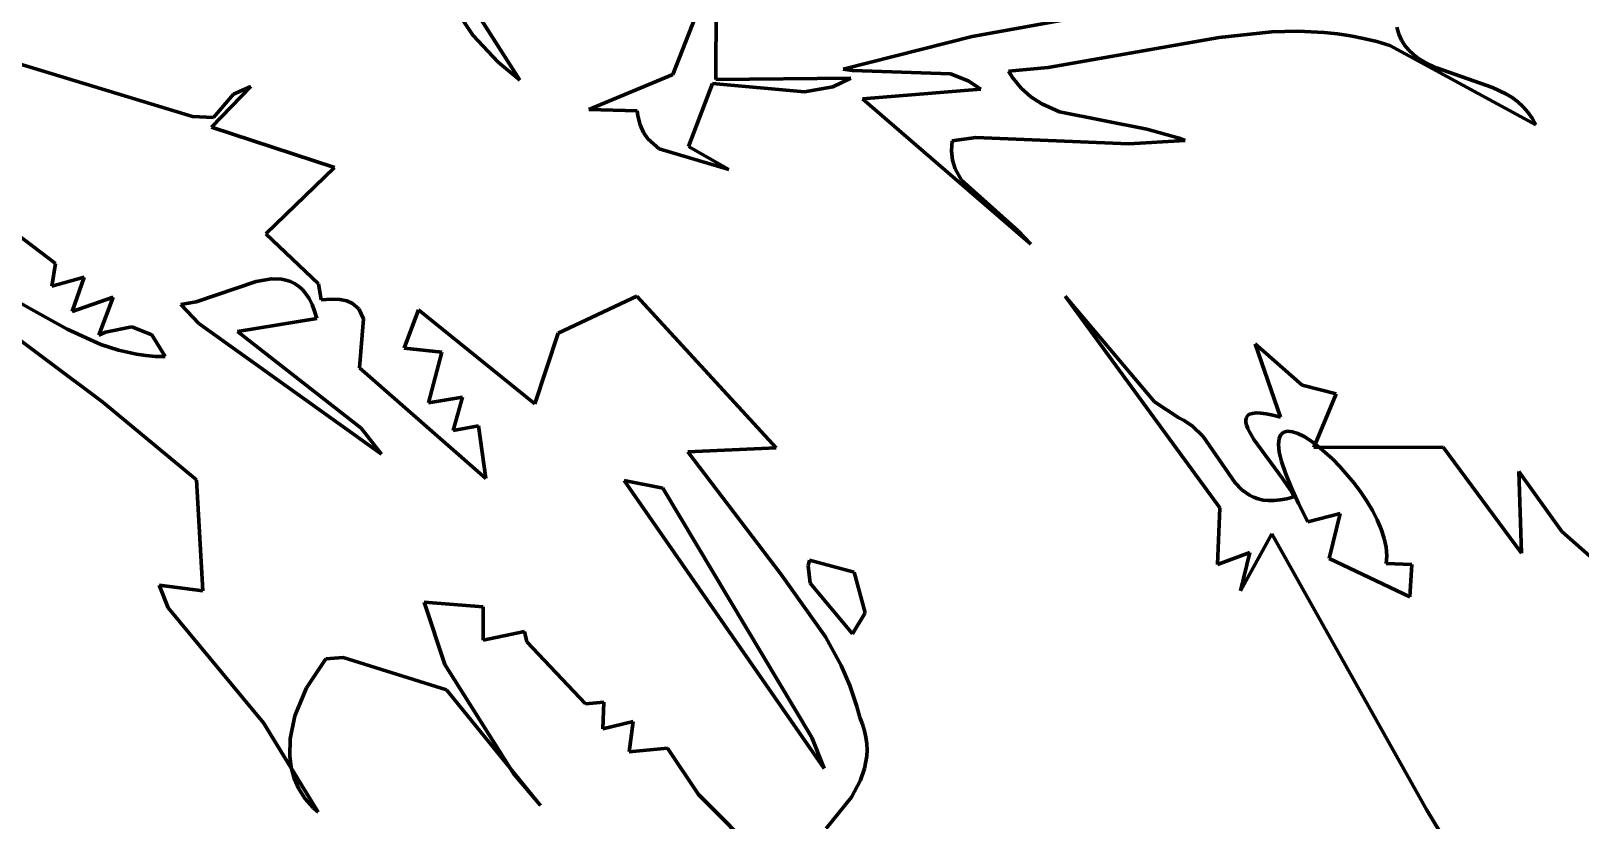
# Model space of a CAD drawing. Header units: millimetres. Extents: x 0 to 11, y 0 to 14.1.
# Drawn here: x 4.352 to 5.263, y 3.093 to 3.557 of the extents above; entities that cross this region are included whole.
import ezdxf

# ---------------------------------------------------------------- set-up
doc = ezdxf.new("R2010")
doc.units = ezdxf.units.MM
doc.layers.add('color#010101ff', color=7, linetype='CONTINUOUS', lineweight=100)
doc.layers.add('color#fefefeff', color=7, linetype='CONTINUOUS', lineweight=100)

msp = doc.modelspace()

# ---------------------------------------------------------------- linework, layer by layer
at = {"layer": 'color#010101ff'}
for p, q in [((4.63958, 3.52776), (4.50686, 3.73729)), ((4.55215, 3.64521), (4.61192, 3.55415)), ((4.7467, 3.57454), (4.72966, 3.53104)), ((4.75494, 3.52819), (4.75507, 3.57248)), ((4.97199, 3.56536), (4.90581, 3.55346)), ((4.61192, 3.55415), (4.62685, 3.53837)), ((5.05103, 3.55289), (5.08192, 3.5561)), ((5.08192, 3.5561), (5.09737, 3.55646)), ((5.09737, 3.55646), (5.11283, 3.55575)), ((5.11283, 3.55575), (5.12055, 3.55494)), ((5.12055, 3.55494), (5.12829, 3.55379)), ((5.12829, 3.55379), (5.13602, 3.55229)), ((5.1567, 3.55487), (5.15559, 3.55885)), ((5.15826, 3.5513), (5.1567, 3.55487)), ((4.90581, 3.55346), (4.82989, 3.53414)), ((4.95047, 3.5351), (5.05103, 3.55289)), ((5.13602, 3.55229), (5.14376, 3.55041)), ((5.14376, 3.55041), (5.1515, 3.54813)), ((5.1515, 3.54813), (5.23732, 3.50146)), ((5.16024, 3.54812), (5.15826, 3.5513)), ((5.16261, 3.54528), (5.16024, 3.54812)), ((5.16532, 3.54276), (5.16261, 3.54528)), ((4.44716, 3.50632), (4.34461, 3.53755)), ((4.62685, 3.53837), (4.63958, 3.52776)), ((5.16834, 3.54051), (5.16532, 3.54276)), ((5.17164, 3.5385), (5.16834, 3.54051)), ((5.17892, 3.53505), (5.17164, 3.5385)), ((4.72966, 3.53104), (4.68031, 3.51051)), ((4.83441, 3.52887), (4.75494, 3.52819)), ((4.82372, 3.52382), (4.83441, 3.52887)), ((4.82989, 3.53414), (4.83544, 3.53339)), ((4.83544, 3.53339), (4.89291, 3.53137)), ((4.89291, 3.53137), (4.9034, 3.52737)), ((4.9034, 3.52737), (4.91074, 3.52249)), ((4.92717, 3.53297), (4.95047, 3.5351)), ((4.92945, 3.52936), (4.92717, 3.53297)), ((4.93192, 3.52607), (4.92945, 3.52936)), ((5.21189, 3.52347), (5.17892, 3.53505)), ((4.45832, 3.50013), (4.48145, 3.52399)), ((4.47124, 3.51955), (4.45954, 3.5057)), ((4.48145, 3.52399), (4.47124, 3.51955)), ((4.73897, 3.48871), (4.75304, 3.52584)), ((4.75304, 3.52584), (4.80709, 3.52081)), ((4.80709, 3.52081), (4.82372, 3.52382)), ((4.91074, 3.52249), (4.84115, 3.51678)), ((4.93457, 3.52308), (4.93192, 3.52607)), ((4.94034, 3.51795), (4.93457, 3.52308)), ((4.9467, 3.5138), (4.94034, 3.51795)), ((5.21967, 3.51968), (5.21189, 3.52347)), ((5.2233, 3.51744), (5.21967, 3.51968)), ((5.22669, 3.51494), (5.2233, 3.51744)), ((4.68031, 3.51051), (4.70874, 3.50978)), ((4.70874, 3.50978), (4.7091, 3.50683)), ((4.84115, 3.51678), (4.94015, 3.43123)), ((4.95714, 3.50912), (4.9467, 3.5138)), ((5.00841, 3.49895), (4.95714, 3.50912)), ((5.22983, 3.51212), (5.22669, 3.51494)), ((5.23267, 3.50896), (5.22983, 3.51212)), ((5.23518, 3.50542), (5.23267, 3.50896)), ((4.45954, 3.5057), (4.44716, 3.50632)), ((4.53057, 3.47644), (4.45832, 3.50013)), ((4.7091, 3.50683), (4.71037, 3.50154)), ((4.71037, 3.50154), (4.71233, 3.49703)), ((5.23732, 3.50146), (5.23518, 3.50542)), ((4.71233, 3.49703), (4.71489, 3.49321)), ((4.71489, 3.49321), (4.72156, 3.48735)), ((4.89351, 3.48607), (4.8939, 3.49197)), ((4.8939, 3.49197), (4.90796, 3.49396)), ((4.90796, 3.49396), (4.99781, 3.49028)), ((4.99781, 3.49028), (5.03101, 3.49221)), ((5.02745, 3.4937), (5.00841, 3.49895)), ((5.03101, 3.49221), (5.02745, 3.4937)), ((4.72156, 3.48735), (4.7626, 3.47515)), ((4.7626, 3.47515), (4.73897, 3.48871)), ((4.89414, 3.48065), (4.89351, 3.48607)), ((4.49021, 3.43736), (4.53057, 3.47644)), ((4.89568, 3.47566), (4.89414, 3.48065)), ((4.89942, 3.46886), (4.89568, 3.47566)), ((4.93278, 3.43908), (4.89942, 3.46886)), ((4.31078, 3.46227), (4.36645, 3.41986)), ((4.52119, 3.408), (4.49021, 3.43736)), ((4.94015, 3.43123), (4.93278, 3.43908)), ((4.36645, 3.41986), (4.3643, 3.4066)), ((4.29849, 3.40993), (4.39433, 3.33825)), ((4.37338, 3.38118), (4.31115, 3.41577)), ((4.3643, 3.4066), (4.38335, 3.41177)), ((4.38335, 3.41177), (4.37635, 3.39162)), ((4.44922, 3.39733), (4.48451, 3.40927)), ((4.48451, 3.40927), (4.49367, 3.41081)), ((4.49367, 3.41081), (4.49939, 3.41066)), ((4.49939, 3.41066), (4.5021, 3.41016)), ((4.5021, 3.41016), (4.5047, 3.40932)), ((4.5047, 3.40932), (4.50719, 3.40813)), ((4.50719, 3.40813), (4.50954, 3.40656)), ((4.52287, 3.39844), (4.52119, 3.408)), ((4.37635, 3.39162), (4.40049, 3.40018)), ((4.40049, 3.40018), (4.39195, 3.37781)), ((4.50954, 3.40656), (4.51175, 3.40457)), ((4.51175, 3.40457), (4.5138, 3.40214)), ((4.5138, 3.40214), (4.5157, 3.39925)), ((4.5157, 3.39925), (4.51742, 3.39585)), ((4.52878, 3.39897), (4.52287, 3.39844)), ((4.53376, 3.39878), (4.52878, 3.39897)), ((4.53789, 3.39792), (4.53376, 3.39878)), ((4.70858, 3.40074), (4.6622, 3.37898)), ((4.79049, 3.31141), (4.70858, 3.40074)), ((4.96045, 3.40059), (5.05151, 3.27617)), ((5.01299, 3.33855), (4.96045, 3.40059)), ((4.44034, 3.39573), (4.44922, 3.39733)), ((4.45087, 3.38463), (4.44034, 3.39573)), ((4.51742, 3.39585), (4.51896, 3.39193)), ((4.51896, 3.39193), (4.52031, 3.38746)), ((4.54123, 3.39645), (4.53789, 3.39792)), ((4.54491, 3.39322), (4.54123, 3.39645)), ((4.54767, 3.38731), (4.54491, 3.39322)), ((4.58015, 3.3927), (4.5716, 3.37011)), ((4.64847, 3.33737), (4.58015, 3.3927)), ((4.39321, 3.37222), (4.37338, 3.38118)), ((4.39591, 3.37958), (4.41141, 3.38268)), ((4.41141, 3.38268), (4.42311, 3.37787)), ((4.55834, 3.30768), (4.45087, 3.38463)), ((4.52031, 3.38746), (4.47357, 3.37983)), ((4.54543, 3.35844), (4.54767, 3.38731)), ((4.39195, 3.37781), (4.39591, 3.37958)), ((4.40353, 3.36886), (4.39321, 3.37222)), ((4.42311, 3.37787), (4.43101, 3.36513)), ((4.47357, 3.37983), (4.54639, 3.32298)), ((4.6622, 3.37898), (4.64847, 3.33737)), ((5.09986, 3.34832), (5.07211, 3.37263)), ((5.07211, 3.37263), (5.08713, 3.32956)), ((4.41421, 3.36649), (4.40353, 3.36886)), ((4.4197, 3.36572), (4.41421, 3.36649)), ((4.4253, 3.36526), (4.4197, 3.36572)), ((4.43101, 3.36513), (4.4253, 3.36526)), ((4.5716, 3.37011), (4.5937, 3.36772)), ((4.5937, 3.36772), (4.58603, 3.33798)), ((4.61966, 3.29348), (4.54543, 3.35844)), ((5.11993, 3.34315), (5.09986, 3.34832)), ((4.39433, 3.33825), (4.4495, 3.2927)), ((4.58603, 3.33798), (4.60587, 3.34132)), ((4.60587, 3.34132), (4.60051, 3.32173)), ((5.02726, 3.32911), (5.01299, 3.33855)), ((5.10672, 3.3117), (5.11993, 3.34315)), ((5.03011, 3.3278), (5.02726, 3.32911)), ((5.03521, 3.32448), (5.03011, 3.3278)), ((5.06704, 3.32933), (5.06672, 3.32802)), ((5.06672, 3.32802), (5.06677, 3.32649)), ((5.06677, 3.32649), (5.06716, 3.32477)), ((5.06778, 3.3304), (5.06704, 3.32933)), ((5.06895, 3.33121), (5.06778, 3.3304)), ((5.0706, 3.33175), (5.06895, 3.33121)), ((5.07276, 3.33198), (5.0706, 3.33175)), ((5.07546, 3.3319), (5.07276, 3.33198)), ((5.07873, 3.33149), (5.07546, 3.3319)), ((5.08261, 3.33071), (5.07873, 3.33149)), ((5.08713, 3.32956), (5.08261, 3.33071)), ((5.08713, 3.32956), (5.08713, 3.32956)), ((4.54639, 3.32298), (4.55834, 3.30768)), ((4.60051, 3.32173), (4.61543, 3.32443)), ((4.61543, 3.32443), (4.61966, 3.29348)), ((5.04164, 3.31813), (5.03521, 3.32448)), ((5.06045, 3.29081), (5.04164, 3.31813)), ((5.06716, 3.32477), (5.06786, 3.32287)), ((5.06786, 3.32287), (5.06884, 3.32081)), ((5.06884, 3.32081), (5.07149, 3.3163)), ((5.08592, 3.31352), (5.08625, 3.31694)), ((5.08625, 3.31694), (5.08731, 3.31933)), ((5.08731, 3.31933), (5.08903, 3.32075)), ((5.08903, 3.32075), (5.09132, 3.32127)), ((5.09132, 3.32127), (5.09413, 3.32095)), ((5.09413, 3.32095), (5.09737, 3.31986)), ((5.09737, 3.31986), (5.10098, 3.31805)), ((5.10098, 3.31805), (5.10488, 3.31559)), ((4.73848, 3.3091), (4.79049, 3.31141)), ((4.79339, 3.23707), (4.73848, 3.3091)), ((5.07149, 3.3163), (5.08833, 3.29347)), ((5.08638, 3.30902), (5.08592, 3.31352)), ((5.08772, 3.30336), (5.08638, 3.30902)), ((5.10488, 3.31559), (5.109, 3.31254)), ((5.18272, 3.31187), (5.10672, 3.3117)), ((5.109, 3.31254), (5.11327, 3.30897)), ((5.11327, 3.30897), (5.11762, 3.30494)), ((5.22887, 3.24957), (5.18272, 3.31187)), ((5.09001, 3.29648), (5.08772, 3.30336)), ((5.11762, 3.30494), (5.12196, 3.3005)), ((5.12196, 3.3005), (5.13037, 3.29069)), ((4.4495, 3.2927), (4.45328, 3.22734)), ((4.70102, 3.29218), (4.72374, 3.28768)), ((4.81864, 3.12282), (4.70102, 3.29218)), ((5.06437, 3.28683), (5.06045, 3.29081)), ((5.08833, 3.29347), (5.09295, 3.28661)), ((5.09331, 3.28832), (5.09001, 3.29648)), ((5.13037, 3.29069), (5.13428, 3.28544)), ((5.25265, 3.26225), (5.22738, 3.29765)), ((5.22738, 3.29765), (5.22887, 3.24957)), ((4.72374, 3.28768), (4.81133, 3.14112)), ((5.06882, 3.28365), (5.06437, 3.28683)), ((5.0713, 3.28242), (5.06882, 3.28365)), ((5.07396, 3.28146), (5.0713, 3.28242)), ((5.07683, 3.28079), (5.07396, 3.28146)), ((5.07993, 3.28044), (5.07683, 3.28079)), ((5.08328, 3.28044), (5.07993, 3.28044)), ((5.08689, 3.2808), (5.08328, 3.28044)), ((5.09078, 3.28155), (5.08689, 3.2808)), ((5.09498, 3.28272), (5.09078, 3.28155)), ((5.09295, 3.28661), (5.09498, 3.28272)), ((5.0977, 3.27883), (5.09331, 3.28832)), ((5.13428, 3.28544), (5.13791, 3.28003)), ((5.05151, 3.27617), (5.05003, 3.24293)), ((5.10325, 3.26792), (5.0977, 3.27883)), ((5.1222, 3.27289), (5.10325, 3.26792)), ((5.11582, 3.24648), (5.1222, 3.27289)), ((5.13791, 3.28003), (5.14118, 3.27455)), ((5.14118, 3.27455), (5.14402, 3.26904)), ((5.14402, 3.26904), (5.14635, 3.26357)), ((5.14635, 3.26357), (5.1481, 3.2582)), ((5.26905, 3.24783), (5.25265, 3.26225)), ((5.06356, 3.22728), (5.08207, 3.26086)), ((5.08207, 3.26086), (5.17315, 3.09844)), ((5.1481, 3.2582), (5.1492, 3.253)), ((5.1492, 3.253), (5.14958, 3.24803)), ((4.81013, 3.24541), (4.80934, 3.24204)), ((4.83641, 3.23837), (4.81013, 3.24541)), ((5.05003, 3.24293), (5.069, 3.24986)), ((5.069, 3.24986), (5.06356, 3.22728)), ((5.16309, 3.22382), (5.11582, 3.24648)), ((5.14958, 3.24803), (5.14917, 3.24336)), ((4.81946, 3.20031), (4.79339, 3.23707)), ((4.80934, 3.24204), (4.81043, 3.23186)), ((4.84284, 3.21442), (4.83641, 3.23837)), ((5.14917, 3.24336), (5.1644, 3.24278)), ((5.1644, 3.24278), (5.16309, 3.22382)), ((4.45328, 3.22734), (4.42743, 3.2307)), ((4.42743, 3.2307), (4.43279, 3.21733)), ((4.81043, 3.23186), (4.83534, 3.20214)), ((4.43279, 3.21733), (4.4889, 3.14975)), ((4.59555, 3.1841), (4.58332, 3.22067)), ((4.58332, 3.22067), (4.61801, 3.21789)), ((4.61801, 3.21789), (4.6181, 3.1983)), ((4.83534, 3.20214), (4.84284, 3.21442)), ((4.6181, 3.1983), (4.64243, 3.20344)), ((4.64243, 3.20344), (4.64379, 3.19732)), ((4.82859, 3.18341), (4.81946, 3.20031)), ((4.64379, 3.19732), (4.67824, 3.16092)), ((4.51411, 3.17023), (4.52562, 3.18731)), ((4.52562, 3.18731), (4.53575, 3.18814)), ((4.53575, 3.18814), (4.59652, 3.16924)), ((4.63626, 3.11941), (4.59555, 3.1841)), ((4.8337, 3.1716), (4.82859, 3.18341)), ((4.8379, 3.15928), (4.8337, 3.1716)), ((4.50735, 3.15391), (4.51411, 3.17023)), ((4.59652, 3.16924), (4.65184, 3.10103)), ((4.50455, 3.14029), (4.50735, 3.15391)), ((4.67824, 3.16092), (4.68906, 3.16181)), ((4.68906, 3.16181), (4.68858, 3.14623)), ((4.83961, 3.1529), (4.8379, 3.15928)), ((4.84123, 3.14896), (4.83961, 3.1529)), ((4.4889, 3.14975), (4.52102, 3.09722)), ((4.68858, 3.14623), (4.7063, 3.15059)), ((4.7063, 3.15059), (4.70399, 3.13266)), ((4.84245, 3.14507), (4.84123, 3.14896)), ((4.84328, 3.14124), (4.84245, 3.14507)), ((4.50432, 3.13012), (4.50455, 3.14029)), ((4.70399, 3.13266), (4.72649, 3.1348)), ((4.72649, 3.1348), (4.74473, 3.10768)), ((4.81133, 3.14112), (4.81864, 3.12282)), ((4.84375, 3.13747), (4.84328, 3.14124)), ((4.84388, 3.13376), (4.84375, 3.13747)), ((4.50518, 3.12349), (4.50432, 3.13012)), ((4.84237, 3.12296), (4.84368, 3.1301)), ((4.84368, 3.1301), (4.84388, 3.13376)), ((4.50693, 3.11707), (4.50518, 3.12349)), ((4.50963, 3.11092), (4.50693, 3.11707)), ((4.65184, 3.10103), (4.63626, 3.11941)), ((4.83998, 3.11603), (4.84237, 3.12296)), ((4.51336, 3.10512), (4.50963, 3.11092)), ((4.74473, 3.10768), (4.79168, 3.06056)), ((4.83468, 3.10605), (4.83998, 3.11603)), ((4.51818, 3.09973), (4.51336, 3.10512)), ((4.52102, 3.09722), (4.51818, 3.09973)), ((4.8198, 3.08751), (4.83468, 3.10605)), ((5.17315, 3.09844), (5.18102, 3.08541))]:
    msp.add_line(p, q, dxfattribs=at)
at = {"layer": 'color#fefefeff'}
for p, q in [((4.50686, 3.73729), (4.63958, 3.52776)), ((4.61192, 3.55415), (4.55215, 3.64521)), ((4.72966, 3.53104), (4.7467, 3.57454)), ((4.75507, 3.57248), (4.75494, 3.52819)), ((4.90581, 3.55346), (4.97199, 3.56536)), ((4.62685, 3.53837), (4.61192, 3.55415)), ((5.08192, 3.5561), (5.05103, 3.55289)), ((5.09737, 3.55646), (5.08192, 3.5561)), ((5.11283, 3.55575), (5.09737, 3.55646)), ((5.12055, 3.55494), (5.11283, 3.55575)), ((5.12829, 3.55379), (5.12055, 3.55494)), ((5.13602, 3.55229), (5.12829, 3.55379)), ((5.15559, 3.55885), (5.1567, 3.55487)), ((5.1567, 3.55487), (5.15826, 3.5513)), ((4.82989, 3.53414), (4.90581, 3.55346)), ((5.05103, 3.55289), (4.95047, 3.5351)), ((5.14376, 3.55041), (5.13602, 3.55229)), ((5.1515, 3.54813), (5.14376, 3.55041)), ((5.23732, 3.50146), (5.1515, 3.54813)), ((5.15826, 3.5513), (5.16024, 3.54812)), ((5.16024, 3.54812), (5.16261, 3.54528)), ((5.16261, 3.54528), (5.16532, 3.54276)), ((4.34461, 3.53755), (4.44716, 3.50632)), ((4.63958, 3.52776), (4.62685, 3.53837)), ((5.16532, 3.54276), (5.16834, 3.54051)), ((5.16834, 3.54051), (5.17164, 3.5385)), ((5.17164, 3.5385), (5.17892, 3.53505)), ((4.68031, 3.51051), (4.72966, 3.53104)), ((4.75494, 3.52819), (4.83441, 3.52887)), ((4.83441, 3.52887), (4.82372, 3.52382)), ((4.83544, 3.53339), (4.82989, 3.53414)), ((4.89291, 3.53137), (4.83544, 3.53339)), ((4.9034, 3.52737), (4.89291, 3.53137)), ((4.91074, 3.52249), (4.9034, 3.52737)), ((4.95047, 3.5351), (4.92717, 3.53297)), ((4.92717, 3.53297), (4.92945, 3.52936)), ((4.92945, 3.52936), (4.93192, 3.52607)), ((5.17892, 3.53505), (5.21189, 3.52347)), ((4.48145, 3.52399), (4.45832, 3.50013)), ((4.45954, 3.5057), (4.47124, 3.51955)), ((4.47124, 3.51955), (4.48145, 3.52399)), ((4.75304, 3.52584), (4.73897, 3.48871)), ((4.80709, 3.52081), (4.75304, 3.52584)), ((4.82372, 3.52382), (4.80709, 3.52081)), ((4.84115, 3.51678), (4.91074, 3.52249)), ((4.93192, 3.52607), (4.93457, 3.52308)), ((4.93457, 3.52308), (4.94034, 3.51795)), ((4.94034, 3.51795), (4.9467, 3.5138)), ((5.21189, 3.52347), (5.21967, 3.51968)), ((5.21967, 3.51968), (5.2233, 3.51744)), ((5.2233, 3.51744), (5.22669, 3.51494)), ((4.70874, 3.50978), (4.68031, 3.51051)), ((4.7091, 3.50683), (4.70874, 3.50978)), ((4.94015, 3.43123), (4.84115, 3.51678)), ((4.9467, 3.5138), (4.95714, 3.50912)), ((4.95714, 3.50912), (5.00841, 3.49895)), ((5.22669, 3.51494), (5.22983, 3.51212)), ((5.22983, 3.51212), (5.23267, 3.50896)), ((5.23267, 3.50896), (5.23518, 3.50542)), ((4.44716, 3.50632), (4.45954, 3.5057)), ((4.45832, 3.50013), (4.53057, 3.47644)), ((4.71037, 3.50154), (4.7091, 3.50683)), ((4.71233, 3.49703), (4.71037, 3.50154)), ((5.23518, 3.50542), (5.23732, 3.50146)), ((4.71489, 3.49321), (4.71233, 3.49703)), ((4.72156, 3.48735), (4.71489, 3.49321)), ((4.8939, 3.49197), (4.89351, 3.48607)), ((4.90796, 3.49396), (4.8939, 3.49197)), ((4.99781, 3.49028), (4.90796, 3.49396)), ((5.03101, 3.49221), (4.99781, 3.49028)), ((5.00841, 3.49895), (5.02745, 3.4937)), ((5.02745, 3.4937), (5.03101, 3.49221)), ((4.7626, 3.47515), (4.72156, 3.48735)), ((4.73897, 3.48871), (4.7626, 3.47515)), ((4.89351, 3.48607), (4.89414, 3.48065)), ((4.53057, 3.47644), (4.49021, 3.43736)), ((4.89414, 3.48065), (4.89568, 3.47566)), ((4.89568, 3.47566), (4.89942, 3.46886)), ((4.89942, 3.46886), (4.93278, 3.43908)), ((4.36645, 3.41986), (4.31078, 3.46227)), ((4.49021, 3.43736), (4.52119, 3.408)), ((4.93278, 3.43908), (4.94015, 3.43123)), ((4.3643, 3.4066), (4.36645, 3.41986)), ((4.39433, 3.33825), (4.29849, 3.40993)), ((4.31115, 3.41577), (4.37338, 3.38118)), ((4.38335, 3.41177), (4.3643, 3.4066)), ((4.37635, 3.39162), (4.38335, 3.41177)), ((4.48451, 3.40927), (4.44922, 3.39733)), ((4.49367, 3.41081), (4.48451, 3.40927)), ((4.49939, 3.41066), (4.49367, 3.41081)), ((4.5021, 3.41016), (4.49939, 3.41066)), ((4.5047, 3.40932), (4.5021, 3.41016)), ((4.50719, 3.40813), (4.5047, 3.40932)), ((4.50954, 3.40656), (4.50719, 3.40813)), ((4.52119, 3.408), (4.52287, 3.39844)), ((4.40049, 3.40018), (4.37635, 3.39162)), ((4.39195, 3.37781), (4.40049, 3.40018)), ((4.51175, 3.40457), (4.50954, 3.40656)), ((4.5138, 3.40214), (4.51175, 3.40457)), ((4.5157, 3.39925), (4.5138, 3.40214)), ((4.51742, 3.39585), (4.5157, 3.39925)), ((4.52287, 3.39844), (4.52878, 3.39897)), ((4.52878, 3.39897), (4.53376, 3.39878)), ((4.53376, 3.39878), (4.53789, 3.39792)), ((4.6622, 3.37898), (4.70858, 3.40074)), ((4.70858, 3.40074), (4.79049, 3.31141)), ((4.96045, 3.40059), (5.01299, 3.33855)), ((5.05151, 3.27617), (4.96045, 3.40059)), ((4.44922, 3.39733), (4.44034, 3.39573)), ((4.44034, 3.39573), (4.45087, 3.38463)), ((4.51896, 3.39193), (4.51742, 3.39585)), ((4.52031, 3.38746), (4.51896, 3.39193)), ((4.53789, 3.39792), (4.54123, 3.39645)), ((4.54123, 3.39645), (4.54491, 3.39322)), ((4.54491, 3.39322), (4.54767, 3.38731)), ((4.5716, 3.37011), (4.58015, 3.3927)), ((4.58015, 3.3927), (4.64847, 3.33737)), ((4.37338, 3.38118), (4.39321, 3.37222)), ((4.41141, 3.38268), (4.39591, 3.37958)), ((4.42311, 3.37787), (4.41141, 3.38268)), ((4.45087, 3.38463), (4.55834, 3.30768)), ((4.47357, 3.37983), (4.52031, 3.38746)), ((4.54767, 3.38731), (4.54543, 3.35844)), ((4.39591, 3.37958), (4.39195, 3.37781)), ((4.39321, 3.37222), (4.40353, 3.36886)), ((4.43101, 3.36513), (4.42311, 3.37787)), ((4.54639, 3.32298), (4.47357, 3.37983)), ((4.64847, 3.33737), (4.6622, 3.37898)), ((5.08713, 3.32956), (5.07211, 3.37263)), ((5.07211, 3.37263), (5.09986, 3.34832)), ((4.40353, 3.36886), (4.41421, 3.36649)), ((4.41421, 3.36649), (4.4197, 3.36572)), ((4.4197, 3.36572), (4.4253, 3.36526)), ((4.4253, 3.36526), (4.43101, 3.36513)), ((4.5937, 3.36772), (4.5716, 3.37011)), ((4.58603, 3.33798), (4.5937, 3.36772)), ((4.54543, 3.35844), (4.61966, 3.29348)), ((5.09986, 3.34832), (5.11993, 3.34315)), ((4.4495, 3.2927), (4.39433, 3.33825)), ((4.60587, 3.34132), (4.58603, 3.33798)), ((4.60051, 3.32173), (4.60587, 3.34132)), ((5.01299, 3.33855), (5.02726, 3.32911)), ((5.11993, 3.34315), (5.10672, 3.3117)), ((5.02726, 3.32911), (5.03011, 3.3278)), ((5.03011, 3.3278), (5.03521, 3.32448)), ((5.06672, 3.32802), (5.06704, 3.32933)), ((5.06677, 3.32649), (5.06672, 3.32802)), ((5.06716, 3.32477), (5.06677, 3.32649)), ((5.06704, 3.32933), (5.06778, 3.3304)), ((5.06778, 3.3304), (5.06895, 3.33121)), ((5.06895, 3.33121), (5.0706, 3.33175)), ((5.0706, 3.33175), (5.07276, 3.33198)), ((5.07276, 3.33198), (5.07546, 3.3319)), ((5.07546, 3.3319), (5.07873, 3.33149)), ((5.07873, 3.33149), (5.08261, 3.33071)), ((5.08261, 3.33071), (5.08713, 3.32956)), ((5.08713, 3.32956), (5.08713, 3.32956)), ((4.55834, 3.30768), (4.54639, 3.32298)), ((4.61543, 3.32443), (4.60051, 3.32173)), ((4.61966, 3.29348), (4.61543, 3.32443)), ((5.03521, 3.32448), (5.04164, 3.31813)), ((5.04164, 3.31813), (5.06045, 3.29081)), ((5.06786, 3.32287), (5.06716, 3.32477)), ((5.06884, 3.32081), (5.06786, 3.32287)), ((5.07149, 3.3163), (5.06884, 3.32081)), ((5.08625, 3.31694), (5.08592, 3.31352)), ((5.08731, 3.31933), (5.08625, 3.31694)), ((5.08903, 3.32075), (5.08731, 3.31933)), ((5.09132, 3.32127), (5.08903, 3.32075)), ((5.09413, 3.32095), (5.09132, 3.32127)), ((5.09737, 3.31986), (5.09413, 3.32095)), ((5.10098, 3.31805), (5.09737, 3.31986)), ((5.10488, 3.31559), (5.10098, 3.31805)), ((4.79049, 3.31141), (4.73848, 3.3091)), ((4.73848, 3.3091), (4.79339, 3.23707)), ((5.08833, 3.29347), (5.07149, 3.3163)), ((5.08592, 3.31352), (5.08638, 3.30902)), ((5.08638, 3.30902), (5.08772, 3.30336)), ((5.109, 3.31254), (5.10488, 3.31559)), ((5.10672, 3.3117), (5.18272, 3.31187)), ((5.11327, 3.30897), (5.109, 3.31254)), ((5.11762, 3.30494), (5.11327, 3.30897)), ((5.18272, 3.31187), (5.22887, 3.24957)), ((5.08772, 3.30336), (5.09001, 3.29648)), ((5.12196, 3.3005), (5.11762, 3.30494)), ((5.13037, 3.29069), (5.12196, 3.3005)), ((4.45328, 3.22734), (4.4495, 3.2927)), ((4.70102, 3.29218), (4.81864, 3.12282)), ((4.72374, 3.28768), (4.70102, 3.29218)), ((5.06045, 3.29081), (5.06437, 3.28683)), ((5.09295, 3.28661), (5.08833, 3.29347)), ((5.09001, 3.29648), (5.09331, 3.28832)), ((5.13428, 3.28544), (5.13037, 3.29069)), ((5.22887, 3.24957), (5.22738, 3.29765)), ((5.22738, 3.29765), (5.25265, 3.26225)), ((4.81133, 3.14112), (4.72374, 3.28768)), ((5.06437, 3.28683), (5.06882, 3.28365)), ((5.06882, 3.28365), (5.0713, 3.28242)), ((5.0713, 3.28242), (5.07396, 3.28146)), ((5.07396, 3.28146), (5.07683, 3.28079)), ((5.07683, 3.28079), (5.07993, 3.28044)), ((5.07993, 3.28044), (5.08328, 3.28044)), ((5.08328, 3.28044), (5.08689, 3.2808)), ((5.08689, 3.2808), (5.09078, 3.28155)), ((5.09078, 3.28155), (5.09498, 3.28272)), ((5.09498, 3.28272), (5.09295, 3.28661)), ((5.09331, 3.28832), (5.0977, 3.27883)), ((5.13791, 3.28003), (5.13428, 3.28544)), ((5.05003, 3.24293), (5.05151, 3.27617)), ((5.0977, 3.27883), (5.10325, 3.26792)), ((5.10325, 3.26792), (5.1222, 3.27289)), ((5.1222, 3.27289), (5.11582, 3.24648)), ((5.14118, 3.27455), (5.13791, 3.28003)), ((5.14402, 3.26904), (5.14118, 3.27455)), ((5.14635, 3.26357), (5.14402, 3.26904)), ((5.1481, 3.2582), (5.14635, 3.26357)), ((5.25265, 3.26225), (5.26905, 3.24783)), ((5.08207, 3.26086), (5.06356, 3.22728)), ((5.17315, 3.09844), (5.08207, 3.26086)), ((5.1492, 3.253), (5.1481, 3.2582)), ((5.14958, 3.24803), (5.1492, 3.253)), ((4.80934, 3.24204), (4.81013, 3.24541)), ((4.81013, 3.24541), (4.83641, 3.23837)), ((5.069, 3.24986), (5.05003, 3.24293)), ((5.06356, 3.22728), (5.069, 3.24986)), ((5.11582, 3.24648), (5.16309, 3.22382)), ((5.14917, 3.24336), (5.14958, 3.24803)), ((4.79339, 3.23707), (4.81946, 3.20031)), ((4.81043, 3.23186), (4.80934, 3.24204)), ((4.83641, 3.23837), (4.84284, 3.21442)), ((5.1644, 3.24278), (5.14917, 3.24336)), ((5.16309, 3.22382), (5.1644, 3.24278)), ((4.43279, 3.21733), (4.42743, 3.2307)), ((4.42743, 3.2307), (4.45328, 3.22734)), ((4.83534, 3.20214), (4.81043, 3.23186)), ((4.4889, 3.14975), (4.43279, 3.21733)), ((4.61801, 3.21789), (4.58332, 3.22067)), ((4.58332, 3.22067), (4.59555, 3.1841)), ((4.6181, 3.1983), (4.61801, 3.21789)), ((4.84284, 3.21442), (4.83534, 3.20214)), ((4.64243, 3.20344), (4.6181, 3.1983)), ((4.64379, 3.19732), (4.64243, 3.20344)), ((4.81946, 3.20031), (4.82859, 3.18341)), ((4.67824, 3.16092), (4.64379, 3.19732)), ((4.52562, 3.18731), (4.51411, 3.17023)), ((4.53575, 3.18814), (4.52562, 3.18731)), ((4.59652, 3.16924), (4.53575, 3.18814)), ((4.59555, 3.1841), (4.63626, 3.11941)), ((4.82859, 3.18341), (4.8337, 3.1716)), ((4.8337, 3.1716), (4.8379, 3.15928)), ((4.51411, 3.17023), (4.50735, 3.15391)), ((4.65184, 3.10103), (4.59652, 3.16924)), ((4.50735, 3.15391), (4.50455, 3.14029)), ((4.68906, 3.16181), (4.67824, 3.16092)), ((4.68858, 3.14623), (4.68906, 3.16181)), ((4.8379, 3.15928), (4.83961, 3.1529)), ((4.83961, 3.1529), (4.84123, 3.14896)), ((4.52102, 3.09722), (4.4889, 3.14975)), ((4.7063, 3.15059), (4.68858, 3.14623)), ((4.70399, 3.13266), (4.7063, 3.15059)), ((4.84123, 3.14896), (4.84245, 3.14507)), ((4.84245, 3.14507), (4.84328, 3.14124)), ((4.50455, 3.14029), (4.50432, 3.13012)), ((4.72649, 3.1348), (4.70399, 3.13266)), ((4.74473, 3.10768), (4.72649, 3.1348)), ((4.81864, 3.12282), (4.81133, 3.14112)), ((4.84328, 3.14124), (4.84375, 3.13747)), ((4.84375, 3.13747), (4.84388, 3.13376)), ((4.50432, 3.13012), (4.50518, 3.12349)), ((4.84368, 3.1301), (4.84237, 3.12296)), ((4.84388, 3.13376), (4.84368, 3.1301)), ((4.50518, 3.12349), (4.50693, 3.11707)), ((4.50693, 3.11707), (4.50963, 3.11092)), ((4.63626, 3.11941), (4.65184, 3.10103)), ((4.84237, 3.12296), (4.83998, 3.11603)), ((4.50963, 3.11092), (4.51336, 3.10512)), ((4.79168, 3.06056), (4.74473, 3.10768)), ((4.83998, 3.11603), (4.83468, 3.10605)), ((4.51336, 3.10512), (4.51818, 3.09973)), ((4.51818, 3.09973), (4.52102, 3.09722)), ((4.83468, 3.10605), (4.8198, 3.08751)), ((5.18102, 3.08541), (5.17315, 3.09844))]:
    msp.add_line(p, q, dxfattribs=at)

doc.saveas('drawing.dxf')
